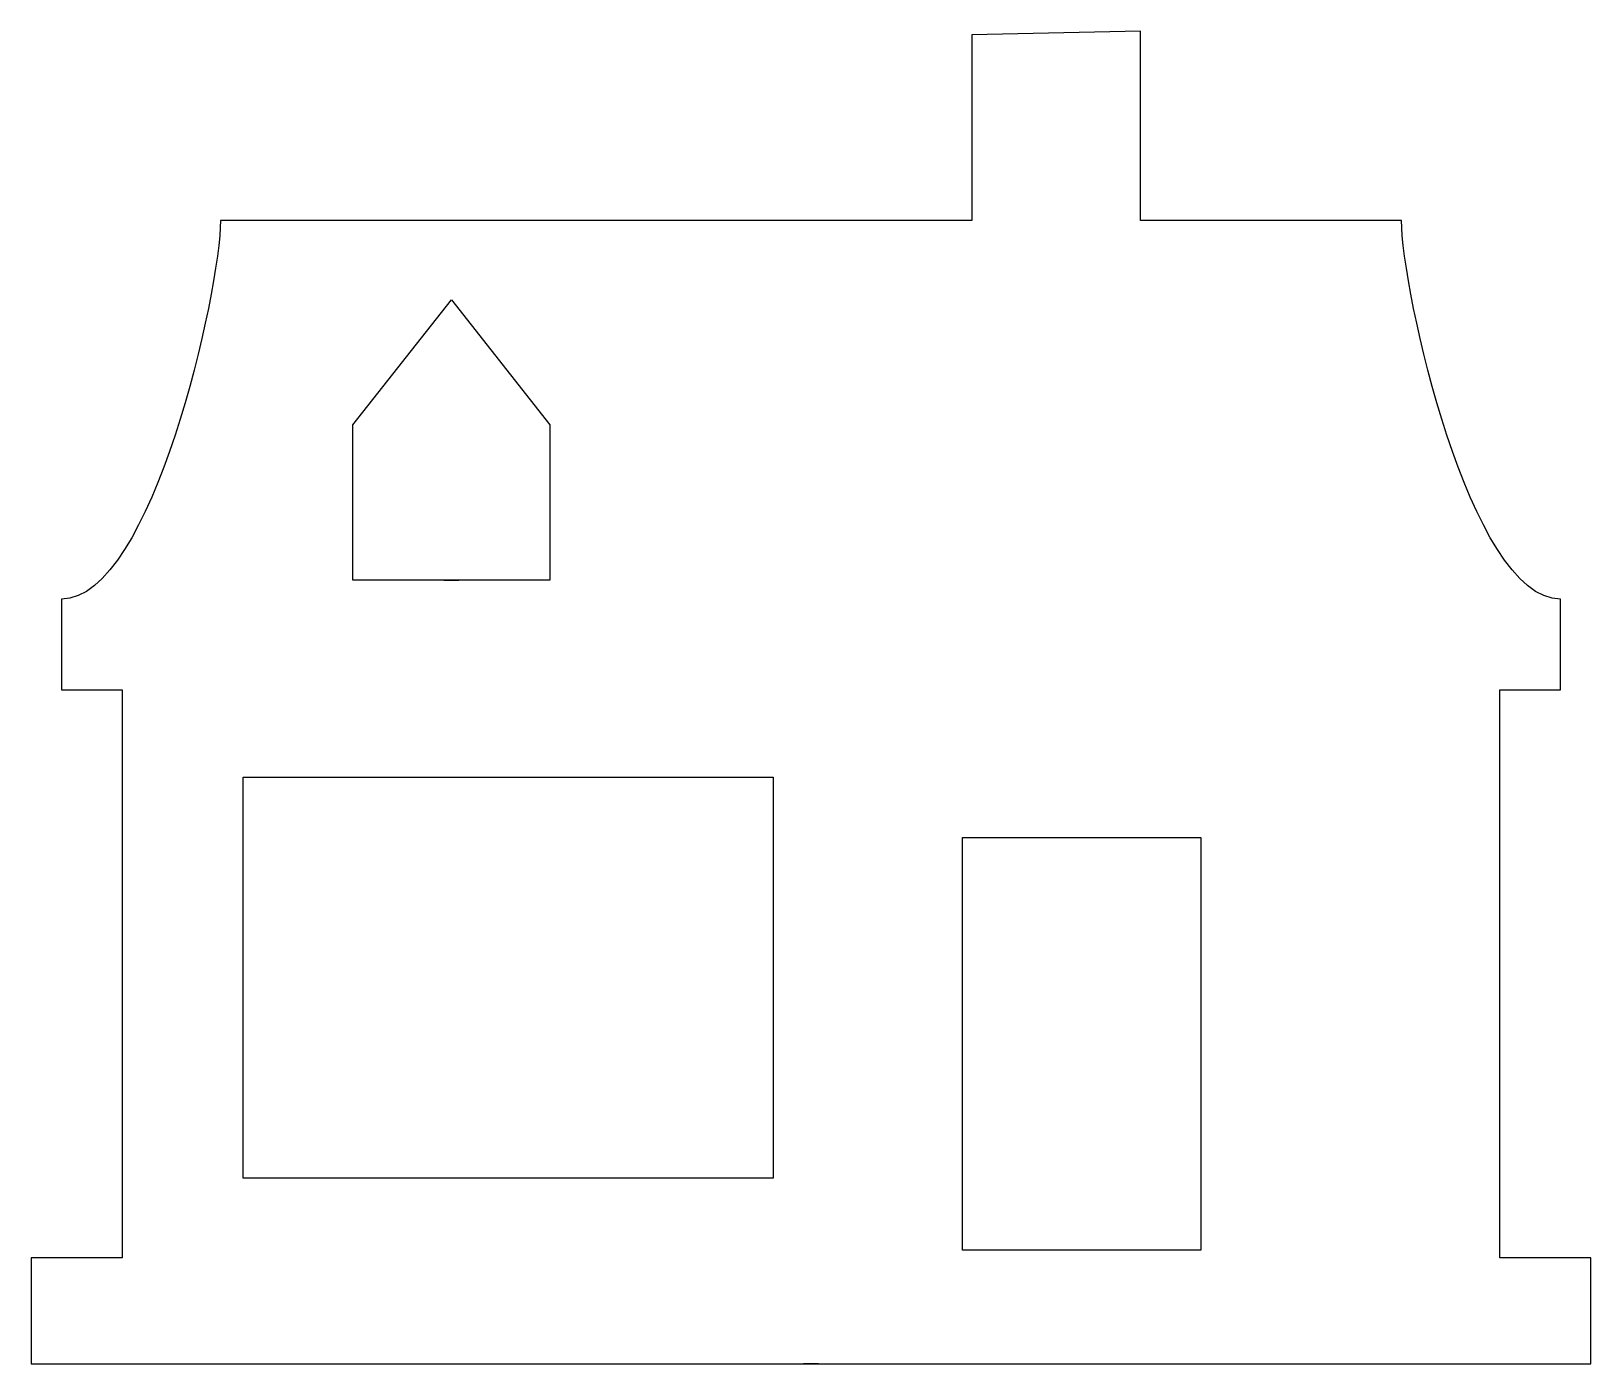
# Model space of a CAD drawing. Header units: centimetres. Extents: x -9 to 9, y -7.7 to 7.7.
import ezdxf

# ---------------------------------------------------------------- set-up
doc = ezdxf.new("R2010")
doc.units = ezdxf.units.CM
doc.header["$MEASUREMENT"] = 0
doc.layers.add('Camada 1', color=7, linetype='Continuous')

msp = doc.modelspace()

# ---------------------------------------------------------------- linework, layer by layer
at = {"layer": 'Camada 1'}
for points, knots in [([(3.78705, 7.65981), (3.78705, 7.65981), (3.78705, 5.48372), (3.78705, 5.48372), (3.78705, 5.48372), (3.78705, 5.48372), (6.78938, 5.48371), (6.78938, 5.48371), (6.78938, 5.48371), (6.78938, 4.70033), (7.57276, 1.13155), (8.61728, 1.13155), (8.61728, 1.13155), (8.61728, 1.13155), (8.61728, 0.08703), (8.61728, 0.08703), (8.61728, 0.08703), (8.61728, 0.08703), (7.92095, 0.08703), (7.92095, 0.08703), (7.92095, 0.08703), (7.92095, 0.08703), (7.92095, -6.44122), (7.92095, -6.44122), (7.92095, -6.44122), (7.92095, -6.44122), (8.96547, -6.44122), (8.96547, -6.44122), (8.96547, -6.44122), (8.96547, -6.44122), (8.96547, -7.65984), (8.96547, -7.65984), (8.96547, -7.65984), (8.96547, -7.65984), (-0.08703, -7.65983), (-0.08703, -7.65983), (-0.08703, -7.65983), (-0.08703, -7.65983), (0.08706, -7.65983), (0.08706, -7.65983), (0.08706, -7.65983), (0.08706, -7.65983), (-8.96545, -7.65983), (-8.96545, -7.65983), (-8.96545, -7.65983), (-8.96545, -7.65983), (-8.96545, -6.44121), (-8.96545, -6.44121), (-8.96545, -6.44121), (-8.96545, -6.44121), (-7.92092, -6.44122), (-7.92092, -6.44122), (-7.92092, -6.44122), (-7.92092, -6.44122), (-7.92092, 0.08706), (-7.92092, 0.08706), (-7.92092, 0.08706), (-7.92092, 0.08706), (-8.61728, 0.08706), (-8.61728, 0.08706), (-8.61728, 0.08706), (-8.61728, 0.08706), (-8.61728, 1.13158), (-8.61728, 1.13158), (-8.61728, 1.13158), (-7.57276, 1.13158), (-6.78938, 4.70036), (-6.78938, 5.48374), (-6.78938, 5.48374), (-6.78938, 5.48374), (1.84966, 5.48374), (1.84966, 5.48374), (1.84966, 5.48374), (1.84966, 5.48374), (1.84966, 6.26712), (1.84966, 6.26712), (1.84966, 6.26712), (1.84966, 6.26712), (1.84966, 7.61628), (1.84966, 7.61628), (1.84966, 7.61628), (1.84966, 7.61628), (3.78705, 7.65981), (3.78705, 7.65981)], [0, 0, 0, 0, 0.04545455, 0.04545455, 0.04545455, 0.04545455, 0.09090909, 0.09090909, 0.09090909, 0.09090909, 0.13636364, 0.13636364, 0.13636364, 0.13636364, 0.18181818, 0.18181818, 0.18181818, 0.18181818, 0.22727273, 0.22727273, 0.22727273, 0.22727273, 0.27272727, 0.27272727, 0.27272727, 0.27272727, 0.31818182, 0.31818182, 0.31818182, 0.31818182, 0.36363636, 0.36363636, 0.36363636, 0.36363636, 0.40909091, 0.40909091, 0.40909091, 0.40909091, 0.45454545, 0.45454545, 0.45454545, 0.45454545, 0.5, 0.5, 0.5, 0.5, 0.54545455, 0.54545455, 0.54545455, 0.54545455, 0.59090909, 0.59090909, 0.59090909, 0.59090909, 0.63636364, 0.63636364, 0.63636364, 0.63636364, 0.68181818, 0.68181818, 0.68181818, 0.68181818, 0.72727273, 0.72727273, 0.72727273, 0.72727273, 0.77272727, 0.77272727, 0.77272727, 0.77272727, 0.81818182, 0.81818182, 0.81818182, 0.81818182, 0.86363636, 0.86363636, 0.86363636, 0.86363636, 0.90909091, 0.90909091, 0.90909091, 0.90909091, 1, 1, 1, 1]), ([(-4.2216, 1.34918), (-4.2216, 1.34918), (-3.00298, 1.34918), (-3.00298, 1.34918), (-3.00298, 1.34918), (-3.00298, 1.34918), (-3.00298, 3.13356), (-3.00298, 3.13356), (-3.00298, 3.13356), (-3.00298, 3.13356), (-4.13455, 4.56977), (-4.13455, 4.56977), (-4.13455, 4.56977), (-4.13455, 4.56977), (-5.26612, 3.13356), (-5.26612, 3.13356), (-5.26612, 3.13356), (-5.26612, 3.13356), (-5.26612, 1.34918), (-5.26612, 1.34918), (-5.26612, 1.34918), (-5.26612, 1.34918), (-4.0475, 1.34918), (-4.0475, 1.34918), (-4.0475, 1.34918), (-4.0475, 1.34918), (-4.2216, 1.34918), (-4.2216, 1.34918)], [0, 0, 0, 0, 0.125, 0.125, 0.125, 0.125, 0.25, 0.25, 0.25, 0.25, 0.375, 0.375, 0.375, 0.375, 0.5, 0.5, 0.5, 0.5, 0.625, 0.625, 0.625, 0.625, 0.75, 0.75, 0.75, 0.75, 1, 1, 1, 1]), ([(-0.43523, -0.91396), (-0.43523, -0.91396), (-6.52824, -0.91396), (-6.52824, -0.91396), (-6.52824, -0.91396), (-6.52824, -0.91396), (-6.52824, -5.52724), (-6.52824, -5.52724), (-6.52824, -5.52724), (-6.52824, -5.52724), (-0.43523, -5.52724), (-0.43523, -5.52724), (-0.43523, -5.52724), (-0.43523, -5.52724), (-0.43523, -0.91396), (-0.43523, -0.91396)], [0, 0, 0, 0, 0.2, 0.2, 0.2, 0.2, 0.4, 0.4, 0.4, 0.4, 0.6, 0.6, 0.6, 0.6, 1, 1, 1, 1]), ([(4.4834, -1.61029), (4.4834, -1.61029), (1.74087, -1.61029), (1.74087, -1.61029), (1.74087, -1.61029), (1.74087, -1.61029), (1.74087, -6.35414), (1.74087, -6.35414), (1.74087, -6.35414), (1.74087, -6.35414), (4.48338, -6.35414), (4.48338, -6.35414), (4.48338, -6.35414), (4.48338, -6.35414), (4.48338, -1.61029), (4.48338, -1.61029), (4.48338, -1.61029), (4.48338, -1.61029), (4.4834, -1.61029), (4.4834, -1.61029)], [0, 0, 0, 0, 0.16666667, 0.16666667, 0.16666667, 0.16666667, 0.33333333, 0.33333333, 0.33333333, 0.33333333, 0.5, 0.5, 0.5, 0.5, 0.66666667, 0.66666667, 0.66666667, 0.66666667, 1, 1, 1, 1])]:
    msp.add_open_spline(points, degree=3, knots=knots, dxfattribs=at)

doc.saveas('drawing.dxf')
